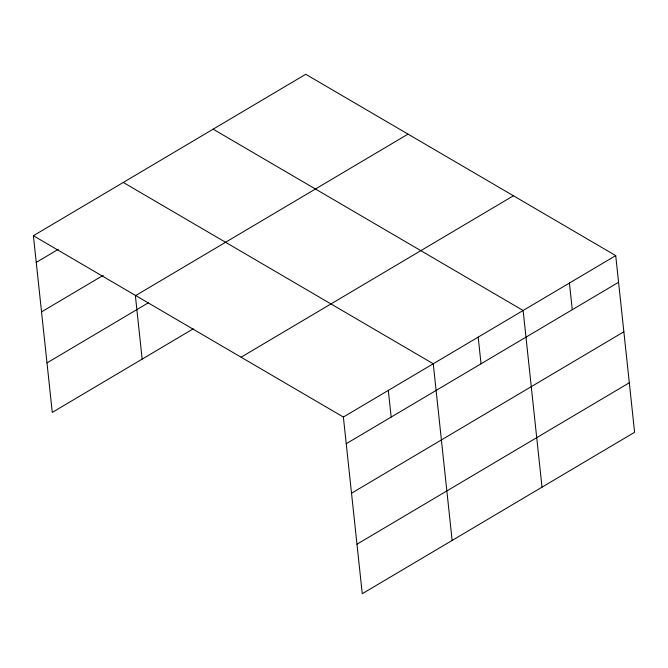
<?xml version="1.0" encoding="UTF-8"?>
<svg xmlns="http://www.w3.org/2000/svg" width="668" height="668" viewBox="0 0 668 668"><rect width="100%" height="100%" fill="white"/><g stroke="black" fill="none" stroke-linecap="round" stroke-linejoin="round"><path stroke-width="1" d="M33.4 235.72L305.735 74.282L615.721 255.602L634.6 432.28L362.265 593.718L343.377 417.041L33.4 235.72L52.279 412.398L193.252 328.823M36.247 262.39L58.275 249.331M41.541 311.889L103.214 275.333M135.696 295.557L408.031 134.118M46.994 362.891L148.313 302.829M241.09 357.205L513.425 195.774M343.377 417.041L615.721 255.602M346.233 443.711L618.568 282.272M351.518 493.218L623.862 331.779M356.971 544.211L629.306 382.772M213.142 129.174L523.127 310.495L542.007 487.164M123.271 182.447L433.256 363.768L452.136 540.437M569.42 283.048L572.276 309.718M478.188 337.131L481.035 363.801M388.317 390.404L391.164 417.074M135.337 295.339L142.15 359.117"/></g></svg>
